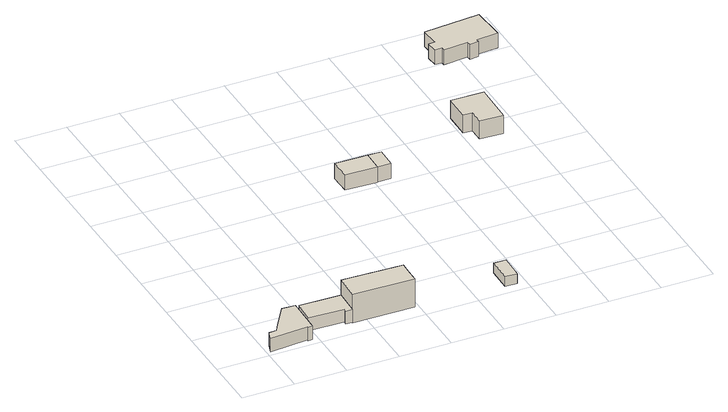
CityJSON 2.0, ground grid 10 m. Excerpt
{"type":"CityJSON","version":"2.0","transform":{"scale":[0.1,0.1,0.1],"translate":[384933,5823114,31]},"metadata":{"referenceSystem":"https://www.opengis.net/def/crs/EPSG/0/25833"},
"CityObjects":{
"building1":{"type":"Building","attributes":{"Gemeindeschluessel":"11000004","BezugspunktDach":"2200","function":"31001_1310","measuredHeight":2.75,"storeysAboveGround":1},"address":[{"country":"Germany","locality":"Berlin","thoroughfareNumber":"30 (1)","thoroughfareName":"Straße 70"}],"geometry":[{"type":"Solid","lod":"1","boundaries":[[[[0,1,2,3,4,5,6,7,8]],[[9,10,11,12,13,14,15,16,17]],[[9,17,8,7]],[[10,9,7,6]],[[11,10,6,5]],[[12,11,5,4]],[[13,12,4,3]],[[14,13,3,2]],[[15,14,2,1]],[[16,15,1,0]],[[17,16,0,8]]]]}]},
"building2":{"type":"Building","attributes":{"Gemeindeschluessel":"11000004","BezugspunktDach":"2200","function":"31001_1310","measuredHeight":2.63,"storeysAboveGround":1},"address":[{"country":"Germany","locality":"Berlin","thoroughfareNumber":"30 (2)","thoroughfareName":"Straße 70"}],"geometry":[{"type":"Solid","lod":"1","boundaries":[[[[18,19,20,21,22,23]],[[24,25,26,27,28,29]],[[24,29,23,22]],[[25,24,22,21]],[[26,25,21,20]],[[27,26,20,19]],[[28,27,19,18]],[[29,28,18,23]]]]}]},
"building3":{"type":"Building","attributes":{"Gemeindeschluessel":"11000004","BezugspunktDach":"2200","function":"31001_1010","measuredHeight":6.08,"storeysAboveGround":1},"address":[{"country":"Germany","locality":"Berlin","thoroughfareNumber":"30 (3)","thoroughfareName":"Straße 70"}],"geometry":[{"type":"Solid","lod":"1","boundaries":[[[[30,31,32,33,34]],[[35,36,37,38,39]],[[35,39,34,33]],[[36,35,33,32]],[[37,36,32,31]],[[38,37,31,30]],[[39,38,30,34]]]]}]},
"building4":{"type":"Building","attributes":{"Gemeindeschluessel":"11000004","BezugspunktDach":"2200","function":"31001_1310","measuredHeight":2.07,"storeysAboveGround":1},"address":[{"country":"Germany","locality":"Berlin","thoroughfareNumber":"30 (5)","thoroughfareName":"Straße 70"}],"geometry":[{"type":"Solid","lod":"1","boundaries":[[[[40,41,42,43]],[[44,45,46,47]],[[44,47,43,42]],[[45,44,42,41]],[[46,45,41,40]],[[47,46,40,43]]]]}]},
"building5":{"type":"Building","attributes":{"Gemeindeschluessel":"11000004","BezugspunktDach":"2200","function":"31001_1010","measuredHeight":3.13,"storeysAboveGround":1},"address":[{"country":"Germany","locality":"Berlin","thoroughfareNumber":"34 (22)","thoroughfareName":"Straße 70"}],"geometry":[{"type":"Solid","lod":"1","boundaries":[[[[48,49,50,51]],[[52,53,54,55]],[[52,55,51,50]],[[53,52,50,49]],[[54,53,49,48]],[[55,54,48,51]]]]}]},
"building6":{"type":"Building","attributes":{"Gemeindeschluessel":"11000004","BezugspunktDach":"2200","function":"51009_1610","measuredHeight":3.01,"storeysAboveGround":0},"address":[{"country":"Germany","locality":"Berlin"}],"geometry":[{"type":"Solid","lod":"1","boundaries":[[[[56,57,50,49]],[[58,59,60,61]],[[58,61,49,50]],[[59,58,50,57]],[[60,59,57,56]],[[61,60,56,49]]]]}]},
"building7":{"type":"Building","attributes":{"Gemeindeschluessel":"11000004","BezugspunktDach":"2200","function":"31001_1000","measuredHeight":3.61,"storeysAboveGround":1},"address":[{"country":"Germany","locality":"Berlin","thoroughfareNumber":"34 (35)","thoroughfareName":"Straße 70"}],"geometry":[{"type":"Solid","lod":"1","boundaries":[[[[62,63,64,65,66,67]],[[68,69,70,71,72,73]],[[68,73,67,66]],[[69,68,66,65]],[[70,69,65,64]],[[71,70,64,63]],[[72,71,63,62]],[[73,72,62,67]]]]}]},
"building8":{"type":"Building","attributes":{"Gemeindeschluessel":"11000004","BezugspunktDach":"2200","function":"31001_1010","measuredHeight":3.01,"storeysAboveGround":1},"address":[{"country":"Germany","locality":"Berlin","thoroughfareNumber":"34","thoroughfareName":"Straße 70"}],"geometry":[{"type":"Solid","lod":"1","boundaries":[[[[74,75,76,77,78,79,80,81,82,83,84,85]],[[86,87,88,89,90,91,92,93,94,95,96,97]],[[86,97,85,84]],[[87,86,84,83]],[[88,87,83,82]],[[89,88,82,81]],[[90,89,81,80]],[[91,90,80,79]],[[92,91,79,78]],[[93,92,78,77]],[[94,93,77,76]],[[95,94,76,75]],[[96,95,75,74]],[[97,96,74,85]]]]}]}
},
"vertices":[
[77,9,42],[77,6,42],[86,7,42],[88,79,42],[62,80,42],[33,36,42],[24,22,42],[10,21,42],[4,3,42],[10,21,15],[24,22,15],[33,36,15],[62,80,15],[88,79,15],[86,7,15],[77,6,15],[77,9,15],[4,3,15],
[160,34,40],[159,27,40],[172,27,40],[174,77,40],[95,79,40],[91,36,40],[95,79,14],[174,77,14],[172,27,14],[159,27,14],[160,34,14],[91,36,14],
[290,25,71],[290,49,71],[291,73,71],[174,77,71],[172,27,71],[174,77,13],[291,73,13],[290,49,13],[290,25,13],[172,27,13],
[483,20,30],[485,68,30],[461,68,30],[460,21,30],[461,68,10],[485,68,10],[483,20,10],[460,21,10],
[341,407,46],[402,405,46],[403,447,46],[340,448,46],[403,447,15],[402,405,15],[341,407,15],[340,448,15],
[428,405,46],[429,446,46],[403,447,16],[429,446,16],[428,405,16],[402,405,16],
[613,468,61],[613,439,61],[658,438,61],[660,519,61],[597,520,61],[596,469,61],[597,520,24],[660,519,24],[658,438,24],[613,439,24],[613,468,24],[596,469,24],
[644,679,58],[657,679,58],[657,672,58],[704,676,58],[705,668,58],[722,670,58],[722,677,58],[764,680,58],[760,747,58],[652,738,58],[655,702,58],[642,701,58],[655,702,28],[652,738,28],[760,747,28],[764,680,28],[722,677,28],[722,670,28],[705,668,28],[704,676,28],[657,672,28],[657,679,28],[644,679,28],[642,701,28]
]}
